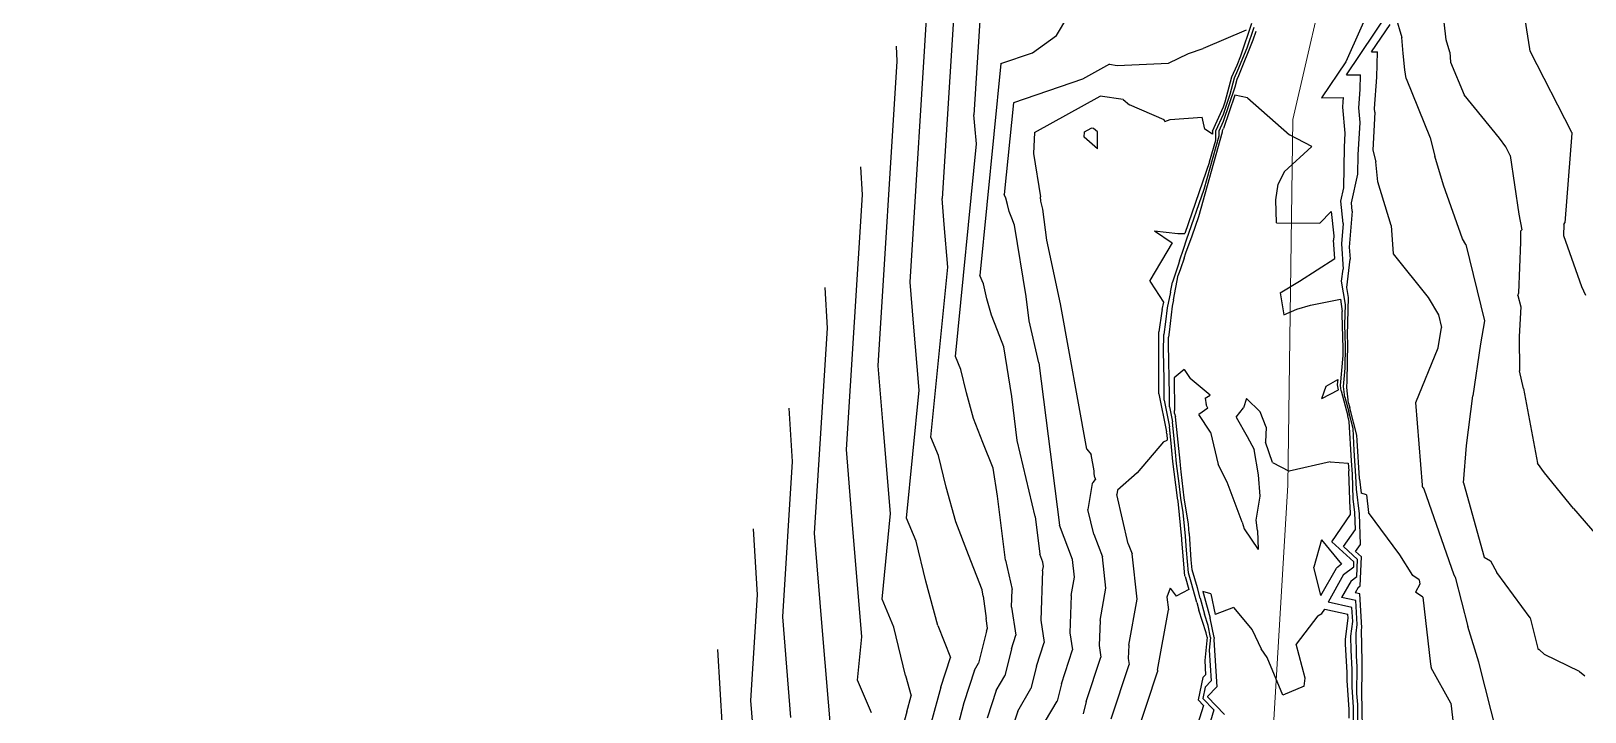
# Model space of a CAD drawing. Header units: metres. Extents: x -1120501 to 1198934, y -4928884 to 66998.
# Drawn here: x -1216.6 to -996.3, y 791.1 to 887.7 of the extents above; entities that cross this region are included whole.
import ezdxf

# ---------------------------------------------------------------- set-up
doc = ezdxf.new("R2010")
doc.units = ezdxf.units.M
doc.layers.add('CL', color=5, linetype='Continuous')
doc.layers.add('SURF2CONTOURS', color=7, linetype='Continuous', lineweight=0)

msp = doc.modelspace()

# ---------------------------------------------------------------- linework, layer by layer
at = {"color": 7, "lineweight": 0}
msp.add_circle((-684.64, 190.5), 66807.04, dxfattribs=at)
at = {"layer": 'CL', "linetype": 'Continuous', "lineweight": 0}
msp.add_lwpolyline([(-1035.69, 1461.09), (-1082.93, 1413.37), (-1091.26, 1383.15), (-1084.6, 1351.38), (-1067.7, 1290.1), (-1046.16, 1235.13), (-1016.3, 1185.51), (-1006.06, 1146.36), (-1008.09, 1097.22), (-1020.7, 1053.43), (-1024.74, 1018.09), (-1020.94, 965.61), (-1026.65, 923.13), (-1037.71, 875.18), (-1038.43, 823.3), (-1042.95, 747.27), (-1053.42, 684.56), (-1051.99, 631.61), (-1045.09, 551.05), (-1064.13, 492.27), (-1082.45, 432.3), (-1085.55, 405.76), (-1067.58, 367.8), (-1082.93, 319.26)], dxfattribs=at)
at = {"layer": 'SURF2CONTOURS', "color": 4, "linetype": 'Continuous', "lineweight": -3}
for p, q in [((-1091.96, 852.11, 278), (-1088.83, 902.38, 278)), ((-1081.99, 890.72, 277), (-1082.92, 875.85, 277)), ((-1030.11, 881.54, 275), (-1024.1, 890.45, 275)), ((-1004.11, 885.2, 277), (-1005.06, 891.24, 277)), ((-1044.35, 887.85, 276), (-1050.44, 885.29, 276)), ((-1044.2, 885.37, 275), (-1043.21, 888.31, 275)), ((-1023.15, 889.88, 276), (-1022.27, 886.82, 276)), ((-1022.08, 884.54, 276), (-1022.27, 886.82, 276)), ((-1055.35, 883.18, 276), (-1052.49, 884.57, 276)), ((-1052.49, 884.57, 276), (-1050.44, 885.29, 276)), ((-1045.49, 882.18, 275), (-1044.2, 885.37, 275)), ((-1021.85, 882.24, 276), (-1022.08, 884.54, 276)), ((-1004.05, 884.89, 277), (-1004.11, 885.2, 277)), ((-998.17, 873.35, 277), (-1004.05, 884.89, 277)), ((-1063.72, 883.04, 276), (-1067.54, 880.92, 276)), ((-1063.72, 883.04, 276), (-1062.62, 882.88, 276)), ((-1062.62, 882.88, 276), (-1055.35, 883.18, 276)), ((-1045.98, 881.09, 275), (-1045.49, 882.18, 275)), ((-1030.11, 881.54, 275), (-1028.11, 881.55, 275)), ((-1028.18, 879.46, 275), (-1028.11, 881.55, 275)), ((-1021.65, 880.99, 276), (-1021.85, 882.24, 276)), ((-1067.54, 880.92, 276), (-1077.34, 877.58, 276)), ((-1046.6, 878.78, 275), (-1045.98, 881.09, 275)), ((-1028.36, 876.84, 275), (-1028.18, 879.46, 275)), ((-1021.65, 880.99, 276), (-1018.27, 872.6, 276)), ((-1077.34, 877.58, 276), (-1078.63, 864.56, 276)), ((-1047.56, 875.95, 275), (-1046.6, 878.78, 275)), ((-1045.95, 878.63, 274), (-1047.55, 873.92, 274)), ((-1044.12, 878.28, 274), (-1045.95, 878.63, 274)), ((-1044.12, 878.28, 274), (-1038.19, 873.04, 274)), ((-1028.18, 874.75, 275), (-1028.36, 876.84, 275)), ((-1082.8, 874.29, 277), (-1082.92, 875.85, 277)), ((-1048.63, 873.58, 275), (-1047.56, 875.95, 275)), ((-1028.44, 870.19, 275), (-1028.18, 874.75, 275)), ((-1082.58, 871.73, 277), (-1082.8, 874.29, 277)), ((-1067.31, 872.67, 275), (-1067.27, 873.44, 275)), ((-1065.41, 871.03, 275), (-1067.31, 872.67, 275)), ((-1067.27, 873.44, 275), (-1066.3, 873.97, 275)), ((-1065.96, 873.92, 275), (-1066.3, 873.97, 275)), ((-1065.42, 873.46, 275), (-1065.96, 873.92, 275)), ((-1065.41, 871.03, 275), (-1065.42, 873.46, 275)), ((-1051.06, 861.45, 274), (-1047.68, 873.46, 274)), ((-1048.65, 872.27, 275), (-1048.63, 873.58, 275)), ((-1047.68, 873.62, 274), (-1047.55, 873.92, 274)), ((-1047.68, 873.46, 274), (-1047.68, 873.62, 274)), ((-1035.02, 871.38, 274), (-1038.19, 873.04, 274)), ((-1018.27, 872.6, 276), (-1017.58, 870, 276)), ((-998.14, 873.26, 277), (-999.14, 860.52, 277)), ((-998.16, 873.34, 277), (-998.17, 873.35, 277)), ((-998.16, 873.34, 277), (-998.14, 873.26, 277)), ((-1085.56, 841.59, 277), (-1082.58, 871.73, 277)), ((-1049.52, 869.17, 275), (-1048.65, 872.27, 275)), ((-1035.02, 871.38, 274), (-1038.96, 867.79, 274)), ((-1028.49, 867.43, 275), (-1028.44, 870.19, 275)), ((-1098.74, 864.53, 279), (-1098.98, 868.48, 279)), ((-1049.52, 869.17, 275), (-1053.02, 859.03, 275)), ((-1016.34, 865.88, 276), (-1017.58, 870, 276)), ((-1040.11, 863.81, 274), (-1039.79, 866, 274)), ((-1038.96, 867.79, 274), (-1039.79, 866, 274)), ((-1029.42, 863.37, 275), (-1028.49, 867.43, 275)), ((-1013.65, 858.25, 276), (-1016.34, 865.88, 276)), ((-1100.99, 828.37, 279), (-1098.74, 864.53, 279)), ((-1078.41, 864.04, 276), (-1078.63, 864.56, 276)), ((-1078.19, 863.13, 276), (-1078.41, 864.04, 276)), ((-1040.02, 860.55, 274), (-1040.11, 863.81, 274)), ((-1077.92, 862.13, 276), (-1078.19, 863.13, 276)), ((-1077.55, 861.18, 276), (-1077.92, 862.13, 276)), ((-1052.01, 858.7, 274), (-1051.06, 861.45, 274)), ((-1032.26, 862.14, 274), (-1033.91, 860.47, 274)), ((-1032.26, 862.14, 274), (-1031.89, 858.68, 274)), ((-1029.29, 862.17, 275), (-1029.72, 857.06, 275)), ((-1029.29, 862.17, 275), (-1029.42, 863.37, 275)), ((-1077.16, 860.18, 276), (-1077.55, 861.18, 276)), ((-1075.53, 850.07, 276), (-1077.16, 860.18, 276)), ((-1057.35, 859.4, 275), (-1054.01, 859, 275)), ((-1057.35, 859.4, 275), (-1054.83, 857.69, 275)), ((-1040.02, 860.55, 274), (-1033.91, 860.47, 274)), ((-999.31, 860.31, 277), (-999.34, 858.76, 277)), ((-999.31, 860.31, 277), (-999.14, 860.52, 277)), ((-1054.83, 857.69, 275), (-1057.99, 852.35, 275)), ((-1054.01, 859, 275), (-1053.02, 859.03, 275)), ((-1052.89, 856.28, 274), (-1052.01, 858.7, 274)), ((-1031.89, 858.68, 274), (-1031.94, 858.06, 274)), ((-1031.78, 855.46, 274), (-1031.94, 858.06, 274)), ((-1029.72, 857.06, 275), (-1029.61, 855.36, 275)), ((-1013.19, 857.47, 276), (-1013.65, 858.25, 276)), ((-1013.19, 857.47, 276), (-1010.55, 846.63, 276)), ((-999.34, 858.76, 277), (-996.8, 851.51, 277)), ((-1053.13, 855.51, 274), (-1053.65, 853.99, 274)), ((-1053.13, 855.51, 274), (-1052.89, 856.28, 274)), ((-1036.78, 852.27, 274), (-1031.78, 855.46, 274)), ((-1030.06, 851.38, 275), (-1029.61, 855.36, 275)), ((-1054.63, 849.61, 274), (-1053.95, 853.1, 274)), ((-1053.65, 853.99, 274), (-1053.95, 853.1, 274)), ((-1091.5, 846.31, 278), (-1091.96, 852.11, 278)), ((-1057.96, 852.27, 275), (-1057.99, 852.35, 275)), ((-1057.86, 852.13, 275), (-1057.96, 852.27, 275)), ((-1056.02, 849.29, 275), (-1057.86, 852.13, 275)), ((-1039.52, 850.6, 274), (-1036.78, 852.27, 274)), ((-1039.52, 850.6, 274), (-1038.98, 847.46, 274)), ((-1029.83, 849.93, 275), (-1030.06, 851.38, 275)), ((-996.8, 851.51, 277), (-996.23, 850.29, 277)), ((-1075.1, 846.62, 276), (-1075.53, 850.07, 276)), ((-1056.24, 848.25, 275), (-1056.27, 847.98, 275)), ((-1056.24, 848.25, 275), (-1056.02, 849.29, 275)), ((-1054.82, 848.7, 274), (-1055.23, 845.03, 274)), ((-1054.63, 849.61, 274), (-1054.82, 848.7, 274)), ((-1038.98, 847.46, 274), (-1037.15, 848.28, 274)), ((-1037.15, 848.28, 274), (-1035.23, 848.85, 274)), ((-1035.23, 848.85, 274), (-1030.98, 849.69, 274)), ((-1030.98, 849.69, 274), (-1030.71, 847.93, 274)), ((-1029.96, 844.61, 275), (-1029.83, 849.93, 275)), ((-1090.69, 836.77, 278), (-1091.5, 846.31, 278)), ((-1073.71, 840.68, 276), (-1075.1, 846.62, 276)), ((-1056.27, 847.98, 275), (-1056.69, 845.06, 275)), ((-1030.71, 847.55, 274), (-1030.71, 847.93, 274)), ((-1030.59, 842.75, 274), (-1030.71, 847.55, 274)), ((-1010.55, 846.63, 276), (-1011.13, 843.38, 276)), ((-1056.72, 841.22, 275), (-1056.69, 845.06, 275)), ((-1055.34, 843.32, 274), (-1055.33, 844.29, 274)), ((-1055.23, 845.03, 274), (-1055.33, 844.29, 274)), ((-1029.93, 843.38, 275), (-1029.96, 844.61, 275)), ((-1084.76, 839.7, 277), (-1085.56, 841.59, 277)), ((-1055.21, 836.13, 274), (-1055.34, 843.32, 274)), ((-1030.96, 837.46, 274), (-1030.6, 841.73, 274)), ((-1030.6, 841.73, 274), (-1030.59, 842.75, 274)), ((-1029.99, 838.11, 275), (-1029.93, 843.38, 275)), ((-1011.13, 843.38, 276), (-1012.21, 835.98, 276)), ((-1083.97, 836.4, 277), (-1084.76, 839.7, 277)), ((-1073.71, 840.68, 276), (-1070.81, 817.65, 276)), ((-1056.7, 840.56, 275), (-1056.72, 841.22, 275)), ((-1056.72, 836.28, 275), (-1056.7, 840.56, 275)), ((-1030.87, 836.68, 274), (-1030.96, 837.46, 274)), ((-1030.06, 837.19, 275), (-1029.99, 838.11, 275)), ((-1029.82, 834.96, 275), (-1030.06, 837.19, 275)), ((-1092.48, 818.61, 278), (-1090.69, 836.77, 278)), ((-1082.98, 832.77, 277), (-1083.97, 836.4, 277)), ((-1056.72, 836.28, 275), (-1055.62, 830.87, 275)), ((-1055.22, 834.43, 274), (-1055.21, 836.13, 274)), ((-1030.87, 836.68, 274), (-1029.92, 833.16, 274)), ((-1029.82, 834.96, 275), (-1029.64, 834.29, 275)), ((-1013.11, 828.95, 276), (-1012.21, 835.98, 276)), ((-1108.66, 826.69, 280), (-1109.1, 834.24, 280)), ((-1081.65, 829.36, 277), (-1082.98, 832.77, 277)), ((-1055.22, 834.43, 274), (-1054.78, 832.28, 274)), ((-1029.71, 832.34, 274), (-1029.92, 833.16, 274)), ((-1028.64, 830.41, 275), (-1029.64, 834.29, 275)), ((-1055.59, 830.59, 275), (-1055.62, 830.87, 275)), ((-1055.59, 830.59, 275), (-1055.51, 829.68, 275)), ((-1054.33, 827.99, 274), (-1054.78, 832.28, 274)), ((-1029.4, 826.78, 274), (-1029.71, 832.34, 274)), ((-1100.2, 818.32, 279), (-1100.99, 828.37, 279)), ((-1080.22, 825.71, 277), (-1081.65, 829.36, 277)), ((-1056.04, 829.48, 275), (-1059.79, 825.04, 275)), ((-1056.04, 829.48, 275), (-1055.51, 829.68, 275)), ((-1028.6, 829.65, 275), (-1028.64, 830.41, 275)), ((-1028.27, 824.26, 275), (-1028.6, 829.65, 275)), ((-1013.5, 823.63, 276), (-1013.11, 828.95, 276)), ((-1110.03, 804.63, 280), (-1108.66, 826.69, 280)), ((-1054.19, 826.4, 274), (-1054.33, 827.99, 274)), ((-1053.81, 823.53, 274), (-1054.19, 826.4, 274)), ((-1029.28, 824.88, 274), (-1029.4, 826.78, 274)), ((-1079.58, 821.74, 277), (-1080.22, 825.71, 277)), ((-1059.79, 825.04, 275), (-1062.59, 822.58, 275)), ((-1029.15, 821.35, 274), (-1029.28, 824.88, 274)), ((-1028.27, 824.15, 275), (-1028.27, 824.26, 275)), ((-1028.27, 824.15, 275), (-1028.02, 822.2, 275)), ((-1078.46, 812.68, 277), (-1079.58, 821.74, 277)), ((-1062.59, 822.58, 275), (-1062.68, 821.99, 275)), ((-1061.04, 815, 275), (-1062.68, 821.99, 275)), ((-1053.6, 821.49, 274), (-1053.81, 823.53, 274)), ((-1027.25, 821.93, 275), (-1028.02, 822.2, 275)), ((-1027.25, 821.93, 275), (-1026.97, 819.44, 275)), ((-1013.5, 823.63, 276), (-1010.6, 813.11, 276)), ((-1053.26, 819.41, 274), (-1053.6, 821.49, 274)), ((-1028.91, 819.43, 274), (-1029.15, 821.35, 274)), ((-1098.8, 801.81, 279), (-1100.2, 818.32, 279)), ((-1091.1, 815.35, 278), (-1092.48, 818.61, 278)), ((-1068.93, 812.76, 276), (-1070.81, 817.65, 276)), ((-1052.93, 816.07, 274), (-1053.26, 819.41, 274)), ((-1028.83, 817.02, 274), (-1028.91, 819.43, 274)), ((-1022.57, 813.45, 275), (-1026.97, 819.44, 275)), ((-1089.75, 809.68, 278), (-1091.1, 815.35, 278)), ((-1052.91, 816.05, 274), (-1052.93, 816.07, 274)), ((-1052.78, 814.11, 274), (-1052.91, 816.05, 274)), ((-1033.63, 815.55, 273), (-1034.74, 811.68, 273)), ((-1033.63, 815.55, 273), (-1030.84, 812.08, 273)), ((-1030.51, 814.59, 274), (-1028.83, 817.02, 274)), ((-1061.04, 815, 275), (-1060.48, 813.56, 275)), ((-1059.79, 807.16, 275), (-1060.48, 813.56, 275)), ((-1052.5, 810.87, 274), (-1052.78, 814.11, 274)), ((-1030.51, 814.59, 274), (-1028.53, 812.78, 274)), ((-1020.7, 810.51, 275), (-1022.57, 813.45, 275)), ((-1010.6, 813.11, 276), (-1009.71, 812.59, 276)), ((-1078.46, 812.68, 277), (-1077.49, 808.53, 277)), ((-1068.65, 810.24, 276), (-1068.93, 812.76, 276)), ((-1052.11, 809.55, 274), (-1052.5, 810.87, 274)), ((-1033.75, 807.64, 273), (-1034.74, 811.68, 273)), ((-1033.75, 807.64, 273), (-1031.54, 811.55, 273)), ((-1030.84, 812.08, 273), (-1031.54, 811.55, 273)), ((-1028.62, 810.37, 274), (-1028.53, 812.78, 274)), ((-1009.71, 812.59, 276), (-1008.78, 810.92, 276)), ((-1004.06, 804.49, 276), (-1008.78, 810.92, 276)), ((-1088.04, 803.42, 278), (-1089.75, 809.68, 278)), ((-1077.58, 805.99, 277), (-1077.49, 808.53, 277)), ((-1069.12, 807.64, 276), (-1068.65, 810.24, 276)), ((-1051.32, 806.64, 274), (-1052.11, 809.55, 274)), ((-1029.47, 809.72, 274), (-1030.81, 807.37, 274)), ((-1029.47, 809.72, 274), (-1028.62, 810.37, 274)), ((-1019.81, 809.87, 275), (-1020.7, 810.51, 275)), ((-1019.71, 809.28, 275), (-1020.33, 808.14, 275)), ((-1019.81, 809.87, 275), (-1019.71, 809.28, 275)), ((-1069.12, 807.64, 276), (-1069.31, 802.36, 276)), ((-1060.97, 800.59, 275), (-1059.79, 807.16, 275)), ((-1051.32, 806.64, 274), (-1051.04, 805.57, 274)), ((-1049.36, 807.88, 273), (-1050.46, 808.24, 273)), ((-1050.46, 808.24, 273), (-1050.36, 807.91, 273)), ((-1050.36, 807.88, 273), (-1050.36, 807.91, 273)), ((-1050.36, 807.88, 273), (-1049.45, 804.45, 273)), ((-1049.36, 807.88, 273), (-1048.75, 804.97, 273)), ((-1028.77, 806.93, 274), (-1030.81, 807.37, 274)), ((-1028.59, 803.53, 274), (-1028.77, 806.93, 274)), ((-1019.28, 807.41, 275), (-1020.33, 808.14, 275)), ((-1019.28, 807.41, 275), (-1018.2, 797.9, 275)), ((-1108.9, 790.34, 280), (-1110.03, 804.63, 280)), ((-1077.58, 805.99, 277), (-1076.99, 802.01, 277)), ((-1049.99, 802.38, 274), (-1051.04, 805.57, 274)), ((-1049.44, 804.43, 273), (-1049.45, 804.45, 273)), ((-1048.88, 801.71, 273), (-1049.44, 804.43, 273)), ((-1046.15, 805.96, 273), (-1048.75, 804.97, 273)), ((-1046.15, 805.96, 273), (-1043.47, 802.8, 273)), ((-1034.16, 804.76, 273), (-1037.26, 800.76, 273)), ((-1034.16, 804.76, 273), (-1033.6, 805.1, 273)), ((-1033.6, 805.1, 273), (-1033.18, 805.72, 273)), ((-1033.18, 805.72, 273), (-1029.9, 805.01, 273)), ((-1030.26, 801.45, 273), (-1029.87, 804.45, 273)), ((-1029.87, 804.45, 273), (-1029.9, 805.01, 273)), ((-1004.06, 804.49, 276), (-1002.93, 799.96, 276)), ((-1088.04, 803.42, 278), (-1086.26, 798.84, 278)), ((-1077.61, 800.11, 277), (-1076.99, 802.01, 277)), ((-1069.31, 802.36, 276), (-1068.95, 799.94, 276)), ((-1049.86, 801.74, 274), (-1049.99, 802.38, 274)), ((-1043.47, 802.8, 273), (-1042.2, 800.11, 273)), ((-1028.75, 802.33, 274), (-1028.59, 803.53, 274)), ((-1028.69, 799.09, 274), (-1028.75, 802.33, 274)), ((-1118.58, 788.84, 281), (-1119.23, 800.01, 281)), ((-1099.41, 795.63, 279), (-1098.8, 801.81, 279)), ((-1077.61, 800.11, 277), (-1078.55, 796.25, 277)), ((-1070.53, 795.13, 276), (-1068.95, 799.94, 276)), ((-1060.97, 800.59, 275), (-1061.04, 798.72, 275)), ((-1049.86, 801.74, 274), (-1050.2, 798.43, 274)), ((-1048.88, 801.71, 273), (-1048.91, 801.37, 273)), ((-1048.91, 801.37, 273), (-1048.51, 794.7, 273)), ((-1041.36, 798.86, 273), (-1042.2, 800.11, 273)), ((-1035.97, 795.95, 273), (-1037.26, 800.76, 273)), ((-1030.25, 800.73, 273), (-1030.26, 801.45, 273)), ((-1030.01, 796.75, 273), (-1030.25, 800.73, 273)), ((-1002.78, 800, 276), (-1002.93, 799.96, 276)), ((-1002.06, 799.27, 276), (-1002.78, 800, 276)), ((-1087.64, 794.64, 278), (-1086.26, 798.84, 278)), ((-1063.46, 790.14, 275), (-1060.91, 797.87, 275)), ((-1061.04, 798.72, 275), (-1060.91, 797.87, 275)), ((-1050.2, 798.43, 274), (-1050.08, 796.42, 274)), ((-1039.12, 793.52, 273), (-1041.36, 798.86, 273)), ((-1028.59, 797.55, 274), (-1028.69, 799.09, 274)), ((-1028.62, 793.73, 274), (-1028.59, 797.55, 274)), ((-1018.2, 797.9, 275), (-1018.11, 797.37, 275)), ((-997.09, 796.87, 276), (-1002.06, 799.27, 276)), ((-1097.45, 791.01, 279), (-1099.41, 795.63, 279)), ((-1079.78, 794.17, 277), (-1078.55, 796.25, 277)), ((-1050.47, 796, 274), (-1051.16, 792.85, 274)), ((-1050.08, 796.42, 274), (-1050.47, 796, 274)), ((-1036.13, 794.8, 273), (-1035.97, 795.95, 273)), ((-1030.02, 795.59, 273), (-1030.01, 796.75, 273)), ((-1029.74, 791.47, 273), (-1030.02, 795.59, 273)), ((-1015.34, 792.39, 275), (-1018.11, 797.37, 275)), ((-997.09, 796.87, 276), (-996.31, 796.26, 276)), ((-1087.64, 794.64, 278), (-1088.98, 789.63, 278)), ((-1079.78, 794.17, 277), (-1081.07, 790.25, 277)), ((-1070.53, 795.13, 276), (-1071.14, 792.66, 276)), ((-1049.81, 793.31, 273), (-1049.82, 793.28, 273)), ((-1047.41, 790.79, 273), (-1049.82, 793.28, 273)), ((-1048.51, 794.7, 273), (-1049.81, 793.31, 273)), ((-1036.13, 794.8, 273), (-1039.12, 793.52, 273)), ((-1028.52, 792.19, 274), (-1028.62, 793.73, 274)), ((-1073.67, 788.35, 276), (-1071.14, 792.66, 276)), ((-1050.39, 792.05, 274), (-1051.24, 789.33, 274)), ((-1050.39, 792.05, 274), (-1051.16, 792.85, 274)), ((-1029.72, 790.25, 273), (-1029.74, 791.47, 273)), ((-1028.48, 788.52, 274), (-1028.52, 792.19, 274)), ((-1015.34, 792.39, 275), (-1014.7, 787.07, 275))]:
    msp.add_line(p, q, dxfattribs=at)
at = {"layer": 'SURF2CONTOURS', "color": 2, "linetype": 'Continuous', "lineweight": -3}
for p, q in [((-1085.25, 899.06, 277.5), (-1087.44, 863.98, 277.5)), ((-1071.2, 887.12, 276.5), (-1067.93, 892.63, 276.5)), ((-1025.46, 894.06, 274.5), (-1030.21, 883.4, 274.5)), ((-1045.08, 884.24, 275.5), (-1043.51, 888.87, 275.5)), ((-1026.56, 884.78, 275.5), (-1023.94, 888.67, 275.5)), ((-1015.97, 886.5, 276.5), (-1016.26, 888.99, 276.5)), ((-1093.79, 883.45, 278.5), (-1093.91, 885.59, 278.5)), ((-1074.63, 884.66, 276.5), (-1071.2, 887.12, 276.5)), ((-1045.37, 881.43, 274.5), (-1043.32, 886.5, 274.5)), ((-1043.32, 886.5, 274.5), (-1042.9, 887.75, 274.5)), ((-1015.47, 884.75, 276.5), (-1015.97, 886.5, 276.5)), ((-1096.48, 840.24, 278.5), (-1093.79, 883.45, 278.5)), ((-1079.12, 883.13, 276.5), (-1074.63, 884.66, 276.5)), ((-1045.61, 882.92, 275.5), (-1045.08, 884.24, 275.5)), ((-1030.21, 883.4, 274.5), (-1033.65, 878.29, 274.5)), ((-1026.56, 884.78, 275.5), (-1025.69, 884.79, 275.5)), ((-1025.8, 881.22, 275.5), (-1025.69, 884.79, 275.5)), ((-1015.47, 884.75, 276.5), (-1015.35, 883.34, 276.5)), ((-1079.12, 883.13, 276.5), (-1082.09, 853.08, 276.5)), ((-1047.31, 877.71, 275.5), (-1046.36, 881.26, 275.5)), ((-1046.36, 881.26, 275.5), (-1045.61, 882.92, 275.5)), ((-1045.6, 880.93, 274.5), (-1045.37, 881.43, 274.5)), ((-1026.12, 876.74, 275.5), (-1025.8, 881.22, 275.5)), ((-1015.35, 883.34, 276.5), (-1013.42, 878.69, 276.5)), ((-1047.55, 874.94, 274.5), (-1045.89, 879.85, 274.5)), ((-1045.89, 879.85, 274.5), (-1045.6, 880.93, 274.5)), ((-1074.32, 873.36, 275.5), (-1065.01, 878.5, 275.5)), ((-1061.76, 878.05, 275.5), (-1065.01, 878.5, 275.5)), ((-1061.76, 878.05, 275.5), (-1060.88, 877.29, 275.5)), ((-1055.97, 875.17, 275.5), (-1060.88, 877.29, 275.5)), ((-1049.11, 873.56, 275.5), (-1047.56, 876.97, 275.5)), ((-1047.56, 876.97, 275.5), (-1047.31, 877.71, 275.5)), ((-1033.65, 878.29, 274.5), (-1030.54, 878.31, 274.5)), ((-1030.61, 876.94, 274.5), (-1030.56, 877.7, 274.5)), ((-1030.28, 873.26, 274.5), (-1030.61, 876.94, 274.5)), ((-1030.56, 877.7, 274.5), (-1030.54, 878.31, 274.5)), ((-1008.41, 872.53, 276.5), (-1013.42, 878.69, 276.5)), ((-1055.86, 874.9, 275.5), (-1055.97, 875.17, 275.5)), ((-1055.86, 874.9, 275.5), (-1055.11, 875.21, 275.5)), ((-1055.11, 875.21, 275.5), (-1050.57, 875.51, 275.5)), ((-1050.18, 873.81, 275.5), (-1050.57, 875.51, 275.5)), ((-1048.16, 873.6, 274.5), (-1047.55, 874.94, 274.5)), ((-1026.07, 876.24, 275.5), (-1026.38, 870.85, 275.5)), ((-1026.07, 876.24, 275.5), (-1026.12, 876.74, 275.5)), ((-1074.32, 873.36, 275.5), (-1074.49, 870.38, 275.5)), ((-1050.29, 865.31, 274.5), (-1048.17, 872.86, 274.5)), ((-1049.12, 873.13, 275.5), (-1050.18, 873.81, 275.5)), ((-1049.11, 873.56, 275.5), (-1049.12, 873.13, 275.5)), ((-1048.17, 872.86, 274.5), (-1048.16, 873.6, 274.5)), ((-1030.39, 871.28, 274.5), (-1030.28, 873.26, 274.5)), ((-1007.5, 871.32, 276.5), (-1008.41, 872.53, 276.5)), ((-1074.49, 870.38, 275.5), (-1073.5, 864.24, 275.5)), ((-1030.49, 865.49, 274.5), (-1030.39, 871.28, 274.5)), ((-1026.38, 870.85, 275.5), (-1025.94, 869.2, 275.5)), ((-1006.89, 870.07, 276.5), (-1007.5, 871.32, 276.5)), ((-1025.65, 866.35, 275.5), (-1025.94, 869.2, 275.5)), ((-1006.89, 870.07, 276.5), (-1005.7, 861.76, 276.5)), ((-1023.77, 860.17, 275.5), (-1025.65, 866.35, 275.5)), ((-1087.15, 860.3, 277.5), (-1087.44, 863.98, 277.5)), ((-1073.42, 863.59, 275.5), (-1073.5, 864.24, 275.5)), ((-1073.16, 862.48, 275.5), (-1073.42, 863.59, 275.5)), ((-1052.77, 858.13, 274.5), (-1050.29, 865.31, 274.5)), ((-1030.93, 863.59, 274.5), (-1030.49, 865.49, 274.5)), ((-1030.59, 860.43, 274.5), (-1030.93, 863.59, 274.5)), ((-1072.61, 858.06, 275.5), (-1073.16, 862.48, 275.5)), ((-1005.7, 861.76, 276.5), (-1005.27, 859.54, 276.5)), ((-1086.63, 854.25, 277.5), (-1087.15, 860.3, 277.5)), ((-1030.59, 860.43, 274.5), (-1030.83, 857.56, 274.5)), ((-1023.77, 860.17, 275.5), (-1023.47, 856.14, 275.5)), ((-1005.41, 857.81, 276.5), (-1005.39, 859.4, 276.5)), ((-1005.27, 859.54, 276.5), (-1005.39, 859.4, 276.5)), ((-1070.65, 849.04, 275.5), (-1072.61, 858.06, 275.5)), ((-1053.76, 855.13, 274.5), (-1053.19, 856.96, 274.5)), ((-1053.19, 856.96, 274.5), (-1052.77, 858.13, 274.5)), ((-1030.83, 857.56, 274.5), (-1030.6, 853.96, 274.5)), ((-1005.67, 850.59, 276.5), (-1005.41, 857.81, 276.5)), ((-1053.76, 855.13, 274.5), (-1053.97, 854.54, 274.5)), ((-1023.47, 856.14, 275.5), (-1018.51, 849.95, 275.5)), ((-1089.02, 830.1, 277.5), (-1086.63, 854.25, 277.5)), ((-1081.58, 851.87, 276.5), (-1082.09, 853.08, 276.5)), ((-1053.97, 854.54, 274.5), (-1054.78, 852.12, 274.5)), ((-1030.8, 852.26, 274.5), (-1030.6, 853.96, 274.5)), ((-1103.7, 845.61, 279.5), (-1104.04, 851.36, 279.5)), ((-1081.08, 849.77, 276.5), (-1081.58, 851.87, 276.5)), ((-1055.05, 850.7, 274.5), (-1055.53, 848.47, 274.5)), ((-1055.05, 850.7, 274.5), (-1054.78, 852.12, 274.5)), ((-1030.27, 848.93, 274.5), (-1030.8, 852.26, 274.5)), ((-1005.81, 850.24, 276.5), (-1005.67, 850.59, 276.5)), ((-1080.45, 847.45, 276.5), (-1081.08, 849.77, 276.5)), ((-1066.9, 828.41, 275.5), (-1070.65, 849.04, 275.5)), ((-1055.53, 848.47, 274.5), (-1055.75, 846.5, 274.5)), ((-1030.34, 846.08, 274.5), (-1030.27, 848.93, 274.5)), ((-1018.51, 849.95, 275.5), (-1017.06, 847.49, 275.5)), ((-1005.81, 850.24, 276.5), (-1005.4, 848.6, 276.5)), ((-1005.4, 848.6, 276.5), (-1005.65, 844.39, 276.5)), ((-1079.6, 845.27, 276.5), (-1080.45, 847.45, 276.5)), ((-1055.75, 846.5, 274.5), (-1056.01, 844.68, 274.5)), ((-1030.26, 843.07, 274.5), (-1030.34, 846.08, 274.5)), ((-1017.06, 847.49, 275.5), (-1016.62, 845.68, 275.5)), ((-1105.51, 816.5, 279.5), (-1103.7, 845.61, 279.5)), ((-1078.69, 842.95, 276.5), (-1079.6, 845.27, 276.5)), ((-1056.03, 842.27, 274.5), (-1056.01, 844.68, 274.5)), ((-1017.13, 842.78, 275.5), (-1016.62, 845.68, 275.5)), ((-1005.65, 844.39, 276.5), (-1005.57, 839.54, 276.5)), ((-1077.55, 835.9, 276.5), (-1078.69, 842.95, 276.5)), ((-1055.96, 838.34, 274.5), (-1056.03, 842.27, 274.5)), ((-1030.29, 839.92, 274.5), (-1030.26, 843.07, 274.5)), ((-1020.29, 835.06, 275.5), (-1017.13, 842.78, 275.5)), ((-1095.85, 832.32, 278.5), (-1096.48, 840.24, 278.5)), ((-1053.1, 839.71, 273.5), (-1054.55, 838.54, 273.5)), ((-1053.1, 839.71, 273.5), (-1052.26, 838.43, 273.5)), ((-1030.51, 837.33, 274.5), (-1030.29, 839.92, 274.5)), ((-1005, 837.02, 276.5), (-1005.57, 839.54, 276.5)), ((-1055.97, 835.35, 274.5), (-1055.96, 838.34, 274.5)), ((-1054.55, 838.54, 273.5), (-1054.47, 833.91, 273.5)), ((-1049.44, 836.09, 273.5), (-1052.26, 838.43, 273.5)), ((-1033.6, 835.6, 273.5), (-1033, 837.36, 273.5)), ((-1033, 837.36, 273.5), (-1031.35, 838.32, 273.5)), ((-1031.35, 838.32, 273.5), (-1031.41, 837.6, 273.5)), ((-1031.4, 837.54, 273.5), (-1031.41, 837.6, 273.5)), ((-1031.22, 836.86, 273.5), (-1031.4, 837.54, 273.5)), ((-1030.35, 835.82, 274.5), (-1030.51, 837.33, 274.5)), ((-1076.78, 829.65, 276.5), (-1077.55, 835.9, 276.5)), ((-1055.97, 835.35, 274.5), (-1055.2, 831.57, 274.5)), ((-1050.15, 835.65, 273.5), (-1049.44, 836.09, 273.5)), ((-1050.15, 835.65, 273.5), (-1050.01, 834.7, 273.5)), ((-1044.29, 835.62, 273.5), (-1044.71, 834.3, 273.5)), ((-1044.29, 835.62, 273.5), (-1042.33, 833.73, 273.5)), ((-1033.6, 835.6, 273.5), (-1031.22, 836.86, 273.5)), ((-1030.35, 835.82, 274.5), (-1029.78, 833.73, 274.5)), ((-1019.31, 823.33, 275.5), (-1020.29, 835.06, 275.5)), ((-1005, 837.02, 276.5), (-1003.05, 826.44, 276.5)), ((-1054.47, 833.5, 273.5), (-1054.47, 833.91, 273.5)), ((-1054.47, 833.5, 273.5), (-1054.36, 832.99, 273.5)), ((-1053.7, 826.7, 273.5), (-1054.36, 832.99, 273.5)), ((-1049.77, 834.23, 273.5), (-1051.02, 833.35, 273.5)), ((-1049.41, 830.84, 273.5), (-1051.02, 833.35, 273.5)), ((-1049.77, 834.23, 273.5), (-1050.01, 834.7, 273.5)), ((-1045.76, 832.97, 273.5), (-1044.71, 834.3, 273.5)), ((-1045.76, 832.97, 273.5), (-1044.17, 830.24, 273.5)), ((-1041.51, 831.56, 273.5), (-1042.33, 833.73, 273.5)), ((-1029.18, 831.37, 274.5), (-1029.78, 833.73, 274.5)), ((-1094.74, 819.29, 278.5), (-1095.85, 832.32, 278.5)), ((-1054.96, 829.29, 274.5), (-1055.2, 831.57, 274.5)), ((-1049.41, 830.84, 273.5), (-1048.32, 826.26, 273.5)), ((-1041.51, 831.56, 273.5), (-1041.58, 829.39, 273.5)), ((-1029, 828.21, 274.5), (-1029.18, 831.37, 274.5)), ((-1087.93, 827.52, 277.5), (-1089.02, 830.1, 277.5)), ((-1074.26, 818.87, 276.5), (-1076.78, 829.65, 276.5)), ((-1066.9, 828.41, 275.5), (-1066.29, 827.65, 275.5)), ((-1054.73, 826.65, 274.5), (-1054.96, 829.29, 274.5)), ((-1044.17, 830.24, 273.5), (-1043.2, 828.37, 273.5)), ((-1042.58, 824.78, 273.5), (-1043.2, 828.37, 273.5)), ((-1040.59, 826.51, 273.5), (-1041.58, 829.39, 273.5)), ((-1086.86, 823.04, 277.5), (-1087.93, 827.52, 277.5)), ((-1065.87, 825.36, 275.5), (-1066.29, 827.65, 275.5)), ((-1054.1, 821.87, 274.5), (-1054.73, 826.65, 274.5)), ((-1053.66, 826.16, 273.5), (-1053.7, 826.7, 273.5)), ((-1053.53, 825.18, 273.5), (-1053.66, 826.16, 273.5)), ((-1047.02, 823.74, 273.5), (-1048.32, 826.26, 273.5)), ((-1040.59, 826.51, 273.5), (-1038.24, 825.3, 273.5)), ((-1032.44, 826.62, 273.5), (-1038.24, 825.3, 273.5)), ((-1032.44, 826.62, 273.5), (-1029.86, 826.41, 273.5)), ((-1029.86, 826.41, 273.5), (-1029.8, 825.34, 273.5)), ((-1028.78, 824.57, 274.5), (-1029, 828.21, 274.5)), ((-1002.04, 825.04, 276.5), (-1003.05, 826.44, 276.5)), ((-1066.01, 823.71, 275.5), (-1065.67, 824.12, 275.5)), ((-1065.88, 824.93, 275.5), (-1065.87, 825.36, 275.5)), ((-1065.81, 824.4, 275.5), (-1065.88, 824.93, 275.5)), ((-1065.81, 824.4, 275.5), (-1065.67, 824.12, 275.5)), ((-1053.14, 821.53, 273.5), (-1053.53, 825.18, 273.5)), ((-1042.36, 821.74, 273.5), (-1042.58, 824.78, 273.5)), ((-1029.79, 825.19, 273.5), (-1029.8, 825.34, 273.5)), ((-1029.6, 819.95, 273.5), (-1029.79, 825.19, 273.5)), ((-1028.71, 822.75, 274.5), (-1028.78, 824.57, 274.5)), ((-997.93, 820.02, 276.5), (-1002.04, 825.04, 276.5)), ((-1085.51, 818.1, 277.5), (-1086.86, 823.04, 277.5)), ((-1066.18, 823.56, 275.5), (-1066.76, 819.84, 275.5)), ((-1066.01, 823.71, 275.5), (-1066.18, 823.56, 275.5)), ((-1054.05, 821.45, 274.5), (-1054.1, 821.87, 274.5)), ((-1044.91, 818.07, 273.5), (-1047.02, 823.74, 273.5)), ((-1042.91, 818.33, 273.5), (-1042.36, 821.74, 273.5)), ((-1028.28, 819.26, 274.5), (-1028.71, 822.75, 274.5)), ((-1019.33, 823.12, 275.5), (-1019.31, 823.33, 275.5)), ((-1019.28, 822.99, 275.5), (-1019.33, 823.12, 275.5)), ((-1019.26, 822.97, 275.5), (-1019.28, 822.99, 275.5)), ((-1019.26, 822.93, 275.5), (-1019.26, 822.97, 275.5)), ((-1019.26, 822.93, 275.5), (-1019.15, 822.79, 275.5)), ((-1019.15, 822.79, 275.5), (-1014.91, 810.59, 275.5)), ((-1065.94, 816.37, 275.5), (-1066.76, 819.84, 275.5)), ((-1053.98, 821.02, 274.5), (-1054.05, 821.45, 274.5)), ((-1053.46, 815.69, 274.5), (-1053.98, 821.02, 274.5)), ((-1052.53, 817.79, 273.5), (-1053.14, 821.53, 273.5)), ((-1029.55, 819.6, 273.5), (-1029.6, 819.95, 273.5)), ((-1029.54, 819.16, 273.5), (-1029.55, 819.6, 273.5)), ((-997.93, 820.02, 276.5), (-994.61, 816.17, 276.5)), ((-1095.94, 807.12, 278.5), (-1094.74, 819.29, 278.5)), ((-1083.71, 813.45, 277.5), (-1085.51, 818.1, 277.5)), ((-1074.26, 818.87, 276.5), (-1073.59, 813.5, 276.5)), ((-1052.4, 816.44, 273.5), (-1052.53, 817.79, 273.5)), ((-1044.91, 818.07, 273.5), (-1044.63, 817.12, 273.5)), ((-1042.71, 816.89, 273.5), (-1042.91, 818.33, 273.5)), ((-1032.21, 815.29, 273.5), (-1029.54, 819.16, 273.5)), ((-1028.12, 814.88, 274.5), (-1028.28, 819.26, 274.5)), ((-1113.62, 807.76, 280.5), (-1114.17, 817.13, 280.5)), ((-1104.55, 804.33, 279.5), (-1105.51, 816.5, 279.5)), ((-1065.94, 816.37, 275.5), (-1064.7, 813.16, 275.5)), ((-1053.46, 815.69, 274.5), (-1053.46, 815.69, 274.5)), ((-1053.45, 815.51, 274.5), (-1053.46, 815.69, 274.5)), ((-1053.01, 810.46, 274.5), (-1053.45, 815.51, 274.5)), ((-1052.36, 816.42, 273.5), (-1052.4, 816.44, 273.5)), ((-1052.11, 812.71, 273.5), (-1052.36, 816.42, 273.5)), ((-1044.63, 817.12, 273.5), (-1042.64, 814.19, 273.5)), ((-1042.71, 816.89, 273.5), (-1042.64, 814.19, 273.5)), ((-1032.21, 815.29, 273.5), (-1029.06, 812.42, 273.5)), ((-1081.75, 808.48, 277.5), (-1083.71, 813.45, 277.5)), ((-1073.15, 812.37, 276.5), (-1073.59, 813.5, 276.5)), ((-1064.22, 808.7, 275.5), (-1064.7, 813.16, 275.5)), ((-1028.81, 813.89, 274.5), (-1028.12, 814.88, 274.5)), ((-1028.81, 813.89, 274.5), (-1028, 813.15, 274.5)), ((-1028.16, 809.03, 274.5), (-1028, 813.15, 274.5)), ((-1073.19, 811.17, 276.5), (-1073.45, 804.17, 276.5)), ((-1073.19, 811.17, 276.5), (-1073.08, 811.78, 276.5)), ((-1073.08, 811.78, 276.5), (-1073.15, 812.37, 276.5)), ((-1051.99, 811.28, 273.5), (-1052.11, 812.71, 273.5)), ((-1051.24, 808.73, 273.5), (-1051.99, 811.28, 273.5)), ((-1030.51, 810.64, 273.5), (-1029.09, 811.71, 273.5)), ((-1029.09, 811.71, 273.5), (-1029.06, 812.42, 273.5)), ((-1081.6, 807.57, 277.5), (-1081.75, 808.48, 277.5)), ((-1065.05, 804.11, 275.5), (-1064.22, 808.7, 275.5)), ((-1055.12, 808.72, 274.5), (-1055.56, 807.43, 274.5)), ((-1055.12, 808.72, 274.5), (-1054.27, 807.56, 274.5)), ((-1052.48, 808.51, 274.5), (-1054.27, 807.56, 274.5)), ((-1052.98, 810.37, 274.5), (-1053.01, 810.46, 274.5)), ((-1052.98, 810.37, 274.5), (-1052.48, 808.51, 274.5)), ((-1050.84, 807.26, 273.5), (-1051.24, 808.73, 273.5)), ((-1030.51, 810.64, 273.5), (-1032.73, 806.71, 273.5)), ((-1028.44, 808.81, 274.5), (-1028.88, 808.03, 274.5)), ((-1028.44, 808.81, 274.5), (-1028.16, 809.03, 274.5)), ((-1014.91, 810.59, 275.5), (-1014.71, 810.27, 275.5)), ((-1014.71, 810.27, 275.5), (-1012.92, 803.25, 275.5)), ((-1114.55, 792.76, 280.5), (-1113.62, 807.76, 280.5)), ((-1094.27, 803.18, 278.5), (-1095.94, 807.12, 278.5)), ((-1081.6, 807.57, 277.5), (-1081.21, 804.39, 277.5)), ((-1055.56, 807.43, 274.5), (-1055.36, 805.63, 274.5)), ((-1050.84, 807.26, 273.5), (-1050.24, 805.01, 273.5)), ((-1029.33, 805.97, 273.5), (-1032.73, 806.71, 273.5)), ((-1028.21, 807.89, 274.5), (-1028.88, 808.03, 274.5)), ((-1027.95, 803.06, 274.5), (-1028.21, 807.89, 274.5)), ((-1102.85, 784.34, 279.5), (-1104.55, 804.33, 279.5)), ((-1081.01, 803.04, 277.5), (-1081.21, 804.39, 277.5)), ((-1073.45, 804.17, 276.5), (-1072.97, 800.97, 276.5)), ((-1065.05, 804.11, 275.5), (-1065.18, 800.54, 275.5)), ((-1056.9, 797.06, 274.5), (-1055.36, 805.63, 274.5)), ((-1049.71, 803.4, 273.5), (-1050.24, 805.01, 273.5)), ((-1029.23, 803.99, 273.5), (-1029.33, 805.97, 273.5)), ((-1092.64, 796.31, 278.5), (-1094.27, 803.18, 278.5)), ((-1081.15, 802.6, 277.5), (-1082.26, 798.04, 277.5)), ((-1081.15, 802.6, 277.5), (-1081.01, 803.04, 277.5)), ((-1049.37, 801.72, 273.5), (-1049.71, 803.4, 273.5)), ((-1029.5, 801.89, 273.5), (-1029.23, 803.99, 273.5)), ((-1029.47, 799.91, 273.5), (-1029.5, 801.89, 273.5)), ((-1027.99, 802.78, 274.5), (-1027.95, 803.06, 274.5)), ((-1027.91, 798.28, 274.5), (-1027.99, 802.78, 274.5)), ((-1011.33, 798.21, 275.5), (-1012.92, 803.25, 275.5)), ((-1074.07, 797.62, 276.5), (-1072.97, 800.97, 276.5)), ((-1065.18, 800.54, 275.5), (-1064.93, 798.9, 275.5)), ((-1049.37, 801.72, 273.5), (-1049.56, 799.9, 273.5)), ((-1049.56, 799.9, 273.5), (-1049.3, 795.56, 273.5)), ((-1029.3, 797.15, 273.5), (-1029.47, 799.91, 273.5)), ((-1082.83, 797.08, 277.5), (-1082.26, 798.04, 277.5)), ((-1074.07, 797.62, 276.5), (-1074.84, 794.46, 276.5)), ((-1067, 792.63, 275.5), (-1064.93, 798.9, 275.5)), ((-1027.93, 792.8, 274.5), (-1027.89, 797.95, 274.5)), ((-1027.89, 797.95, 274.5), (-1027.91, 798.28, 274.5)), ((-1008.71, 787.74, 275.5), (-1011.33, 798.21, 275.5)), ((-1092.64, 796.31, 278.5), (-1091.84, 793.4, 278.5)), ((-1082.83, 797.08, 277.5), (-1084.35, 792.45, 277.5)), ((-1059.92, 787.65, 274.5), (-1056.89, 796.84, 274.5)), ((-1056.9, 797.06, 274.5), (-1056.9, 796.91, 274.5)), ((-1056.9, 796.91, 274.5), (-1056.89, 796.84, 274.5)), ((-1049.3, 795.56, 273.5), (-1050.14, 794.66, 273.5)), ((-1029.32, 794.66, 273.5), (-1029.3, 797.15, 273.5)), ((-1092.44, 791.16, 278.5), (-1091.84, 793.4, 278.5)), ((-1076.72, 791.26, 276.5), (-1074.84, 794.46, 276.5)), ((-1050.14, 794.66, 273.5), (-1050.49, 793.06, 273.5)), ((-1048.9, 791.42, 273.5), (-1050.49, 793.06, 273.5)), ((-1029.13, 791.83, 273.5), (-1029.32, 794.66, 273.5)), ((-1113.25, 776.35, 280.5), (-1114.55, 792.76, 280.5)), ((-1092.44, 791.16, 278.5), (-1093.72, 786.54, 278.5)), ((-1084.35, 792.45, 277.5), (-1085.51, 788.09, 277.5)), ((-1076.72, 791.26, 276.5), (-1077.78, 788.05, 276.5)), ((-1067, 792.63, 275.5), (-1067.43, 790.87, 275.5)), ((-1048.9, 791.42, 273.5), (-1049.39, 789.84, 273.5)), ((-1029.1, 789.39, 273.5), (-1029.13, 791.83, 273.5)), ((-1027.91, 792.55, 274.5), (-1027.93, 792.8, 274.5)), ((-1027.86, 787.66, 274.5), (-1027.91, 792.55, 274.5))]:
    msp.add_line(p, q, dxfattribs=at)

doc.saveas('drawing.dxf')
